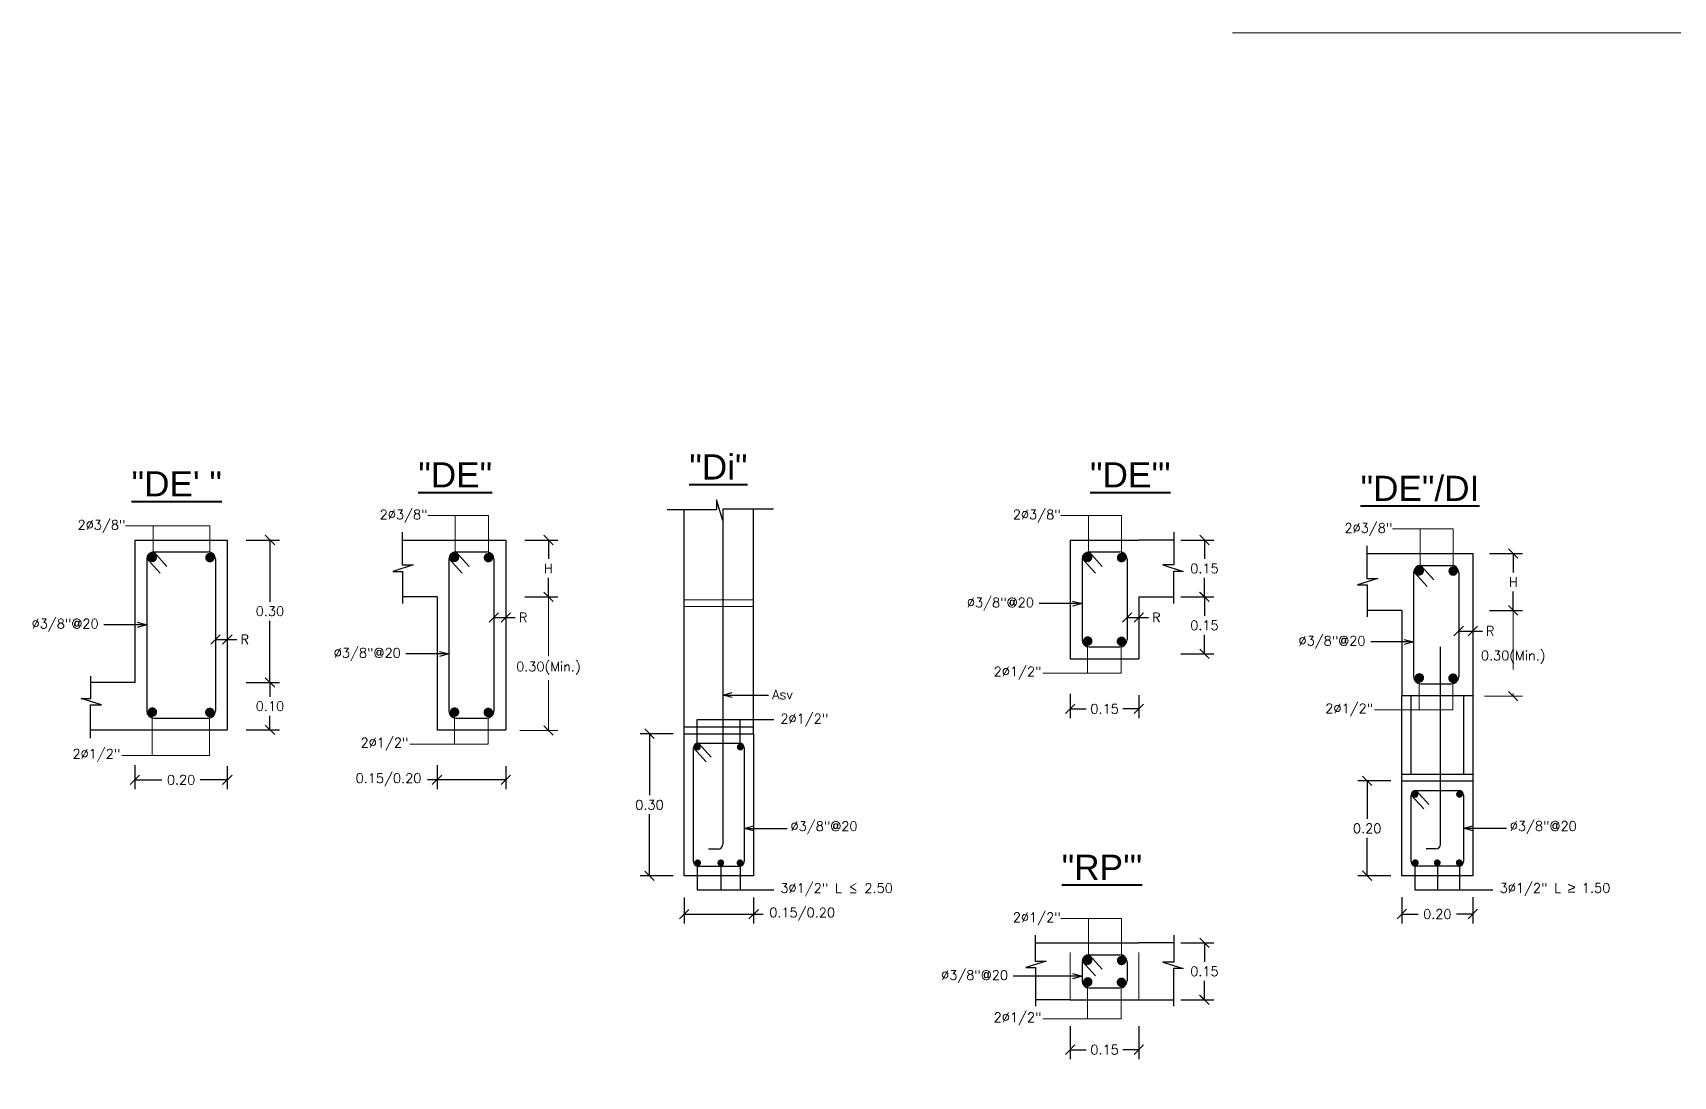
# Model space of a CAD drawing. Header units: metres. Extents: x -44 to 358, y -286 to 66.
# Drawn here: x 17.718 to 21.18, y 9.938 to 12.14 of the extents above; entities that cross this region are included whole.
import ezdxf
from ezdxf.enums import TextEntityAlignment as Align

# ---------------------------------------------------------------- set-up
doc = ezdxf.new("R2010")
doc.units = ezdxf.units.M
doc.header["$LTSCALE"] = 0.3
doc.header["$PDMODE"] = 3
doc.linetypes.add('CONTINUA', pattern=[0])
doc.linetypes.add('HIDDEN', pattern=[9.525, 6.35, -3.175])
for name, color, linetype in [('ACERO', 5, 'Continuous'), ('BP', 3, 'Continuous'), ('DIMLINE', 1, 'Continuous'), ('DIMTEXTO', 4, 'Continuous'), ('SECCION', 1, 'Continuous'), ('TEXTOS', 4, 'Continuous'), ('VIGA-LOSA', 1, 'Continuous')]:
    doc.layers.add(name, color=color, linetype=linetype)
doc.layers.add('MUROS', color=7, linetype='Continuous', lineweight=15)
doc.layers.add('VIGAS', color=1, linetype='HIDDEN', lineweight=15)
doc.styles.add('SIMPLEX', font='simplex_.ttf', dxfattribs={"height": 0.2})
doc.styles.add('SMPLEX', font='simplex.shx')
doc.styles.add('TITULOS', font='arial.ttf', dxfattribs={"width": 0.9, "height": 0.16})
doc.dimstyles.new('DIM-10', dxfattribs={"dimscale": 0.1, "dimtxt": 0.2, "dimasz": 0.2, "dimexe": 0.2, "dimexo": 0.2, "dimgap": 0.1, "dimtad": 0, "dimtih": 1, "dimtoh": 1, "dimzin": 0, "dimdsep": 46, "dimtxsty": 'SMPLEX', "dimblk": 'OBLIQUE', "dimcen": 0.2, "dimclrd": 4, "dimclre": 4, "dimclrt": 4, "dimadec": 0, "dimazin": 0, "dimtfac": 1, "dimtmove": 0, "dimatfit": 3, "dimldrblk": 'OPEN30', "dimfxl": 0.5, "dimfxlon": 1, "dimtolj": 1, "dimtzin": 0, "dimarcsym": 0})
doc.dimstyles.new('DIM-25', dxfattribs={"dimscale": 0.25, "dimtxt": 0.2, "dimasz": 0.2, "dimexe": 0.18, "dimexo": 0.2, "dimgap": 0.1, "dimtad": 0, "dimtih": 1, "dimtoh": 1, "dimzin": 0, "dimdsep": 46, "dimtxsty": 'SMPLEX', "dimblk": 'OBLIQUE', "dimcen": 0.09, "dimdle": 0.2, "dimclrd": 4, "dimclre": 4, "dimclrt": 4, "dimadec": 0, "dimazin": 0, "dimtfac": 1, "dimtofl": 0, "dimtmove": 0, "dimatfit": 3, "dimldrblk": 'OPEN30', "dimfxl": 0.3, "dimfxlon": 1, "dimtolj": 1, "dimtzin": 0, "dimarcsym": 0})

# ---------------------------------------------------------------- blocks, each defined once
blk = doc.blocks.new('_OBLIQUE')
at = {"color": 0, "linetype": 'ByBlock'}
blk.add_line((-0.5, -0.5), (0.5, 0.5), dxfattribs=at)
blk = doc.blocks.new('*D452')
at = {"layer": 'DEFPOINTS', "color": 0, "transparency": 16777216}
for p in [(18.6914, 10.9371), (18.7164, 10.9371), (18.7164, 10.9056)]:
    blk.add_point(p, dxfattribs=at)
at = {"layer": 'DIMTEXTO', "color": 4, "lineweight": -2, "transparency": 16777216}
for p, q in [((18.6914, 10.9171), (18.6914, 10.8856)), ((18.7164, 10.9171), (18.7164, 10.8856)), ((18.6914, 10.9056), (18.7164, 10.9056)), ((18.7164, 10.9056), (18.7364, 10.9056))]:
    blk.add_line(p, q, dxfattribs=at)
at = {"layer": 'DIMTEXTO', "color": 4, "lineweight": -2, "transparency": 16777216, "xscale": 0.02, "yscale": 0.02, "zscale": 0.02, "rotation": 180}
blk.add_blockref('_OBLIQUE', (18.6914, 10.9056), dxfattribs=at)
at = {"layer": 'DIMTEXTO', "color": 4, "lineweight": -2, "transparency": 16777216, "xscale": 0.02, "yscale": 0.02, "zscale": 0.02}
blk.add_blockref('_OBLIQUE', (18.7164, 10.9056), dxfattribs=at)
at = {"layer": 'DIMTEXTO', "color": 4, "transparency": 16777216, "insert": (18.7531, 10.9056), "char_height": 0.02, "attachment_point": 5, "style": 'SMPLEX'}
blk.add_mtext('\\A1;R', dxfattribs=at)
blk = doc.blocks.new('_Open30')
at = {"color": 0, "lineweight": -2}
for p, q in [((-1, 0.268), (0, 0)), ((0, 0), (-1, -0.268)), ((0, 0), (-1, 0))]:
    blk.add_line(p, q, dxfattribs=at)
blk = doc.blocks.new('*D453')
at = {"layer": 'DEFPOINTS', "color": 0, "transparency": 16777216}
for p in [(18.5713, 10.6144), (18.7164, 10.6116), (18.5713, 10.5631)]:
    blk.add_point(p, dxfattribs=at)
at = {"layer": 'DIMTEXTO', "color": 4, "lineweight": -2, "transparency": 16777216}
for p, q in [((18.5713, 10.5944), (18.5713, 10.5431)), ((18.5713, 10.5631), (18.5513, 10.5631)), ((18.7164, 10.5631), (18.5713, 10.5631)), ((18.7164, 10.5916), (18.7164, 10.5431))]:
    blk.add_line(p, q, dxfattribs=at)
at = {"layer": 'DIMTEXTO', "color": 4, "lineweight": -2, "transparency": 16777216, "xscale": 0.02, "yscale": 0.02, "zscale": 0.02, "rotation": 180}
blk.add_blockref('_OBLIQUE', (18.5713, 10.5631), dxfattribs=at)
at = {"layer": 'DIMTEXTO', "color": 4, "lineweight": -2, "transparency": 16777216, "xscale": 0.02, "yscale": 0.02, "zscale": 0.02}
blk.add_blockref('_OBLIQUE', (18.7164, 10.5631), dxfattribs=at)
at = {"layer": 'DIMTEXTO', "color": 4, "transparency": 16777216, "insert": (18.469, 10.5631), "char_height": 0.02, "attachment_point": 5, "style": 'SMPLEX'}
blk.add_mtext('\\A1;0.15/0.20', dxfattribs=at)
blk = doc.blocks.new('*D454')
at = {"layer": 'DEFPOINTS', "color": 0, "linetype": 'CONTINUA', "transparency": 16777216}
for p in [(19.0928, 10.335), (19.2395, 10.335), (19.2395, 10.2796)]:
    blk.add_point(p, dxfattribs=at)
at = {"layer": 'DIMTEXTO', "color": 4, "linetype": 'CONTINUA', "lineweight": -2, "transparency": 16777216}
for p, q in [((19.0928, 10.315), (19.0928, 10.2596)), ((19.2395, 10.315), (19.2395, 10.2596)), ((19.0928, 10.2796), (19.2395, 10.2796)), ((19.2395, 10.2796), (19.2595, 10.2796))]:
    blk.add_line(p, q, dxfattribs=at)
at = {"layer": 'DIMTEXTO', "color": 4, "linetype": 'CONTINUA', "lineweight": -2, "transparency": 16777216, "xscale": 0.02, "yscale": 0.02, "zscale": 0.02, "rotation": 180}
blk.add_blockref('_OBLIQUE', (19.0928, 10.2796), dxfattribs=at)
at = {"layer": 'DIMTEXTO', "color": 4, "linetype": 'CONTINUA', "lineweight": -2, "transparency": 16777216, "xscale": 0.02, "yscale": 0.02, "zscale": 0.02}
blk.add_blockref('_OBLIQUE', (19.2395, 10.2796), dxfattribs=at)
at = {"layer": 'DIMTEXTO', "color": 4, "linetype": 'CONTINUA', "transparency": 16777216, "insert": (19.3419, 10.2796), "char_height": 0.02, "attachment_point": 5, "style": 'SMPLEX'}
blk.add_mtext('\\A1;0.15/0.20', dxfattribs=at)
blk = doc.blocks.new('*D455')
at = {"layer": 'DEFPOINTS', "color": 0, "transparency": 16777216}
for p in [(19.0971, 10.6605), (19.0197, 10.3605), (19.0971, 10.3605)]:
    blk.add_point(p, dxfattribs=at)
at = {"layer": 'DIMTEXTO', "color": 4, "lineweight": -2, "transparency": 16777216}
for p, q in [((19.0697, 10.6605), (18.9997, 10.6605)), ((19.0197, 10.6605), (19.0197, 10.5305)), ((19.0197, 10.3605), (19.0197, 10.4905)), ((19.0697, 10.3605), (18.9997, 10.3605))]:
    blk.add_line(p, q, dxfattribs=at)
at = {"layer": 'DIMTEXTO', "color": 4, "lineweight": -2, "transparency": 16777216, "xscale": 0.02, "yscale": 0.02, "zscale": 0.02}
for p, rotation in [((19.0197, 10.6605), 90), ((19.0197, 10.3605), 270)]:
    blk.add_blockref('_OBLIQUE', p, dxfattribs=dict(at, rotation=rotation))
at = {"layer": 'DIMTEXTO', "color": 4, "transparency": 16777216, "insert": (19.0197, 10.5105), "char_height": 0.02, "attachment_point": 5, "style": 'SMPLEX'}
blk.add_mtext('\\A1;0.30', dxfattribs=at)
blk = doc.blocks.new('*D472')
at = {"layer": 'DEFPOINTS', "color": 0, "transparency": 16777216}
for p in [(18.7164, 11.0692), (18.8064, 11.0692), (18.7164, 10.9492)]:
    blk.add_point(p, dxfattribs=at)
at = {"layer": 'DIMTEXTO', "color": 4, "lineweight": -2, "transparency": 16777216}
for p, q in [((18.7564, 11.0692), (18.8264, 11.0692)), ((18.8064, 11.0692), (18.8064, 11.0292)), ((18.8064, 10.9492), (18.8064, 10.9892)), ((18.7564, 10.9492), (18.8264, 10.9492))]:
    blk.add_line(p, q, dxfattribs=at)
at = {"layer": 'DIMTEXTO', "color": 4, "lineweight": -2, "transparency": 16777216, "xscale": 0.02, "yscale": 0.02, "zscale": 0.02}
for p, rotation in [((18.8064, 11.0692), 90), ((18.8064, 10.9492), 270)]:
    blk.add_blockref('_OBLIQUE', p, dxfattribs=dict(at, rotation=rotation))
at = {"layer": 'DIMTEXTO', "color": 4, "transparency": 16777216, "insert": (18.8064, 11.0092), "char_height": 0.02, "attachment_point": 5, "style": 'SMPLEX'}
blk.add_mtext('\\A1;H', dxfattribs=at)
blk = doc.blocks.new('*D473')
at = {"layer": 'DEFPOINTS', "color": 0, "transparency": 16777216}
for p in [(18.1037, 10.8909), (18.1287, 10.8909), (18.1287, 10.8593)]:
    blk.add_point(p, dxfattribs=at)
at = {"layer": 'DIMTEXTO', "color": 4, "lineweight": -2, "transparency": 16777216}
for p, q in [((18.1037, 10.8709), (18.1037, 10.8393)), ((18.1037, 10.8593), (18.1287, 10.8593)), ((18.1287, 10.8709), (18.1287, 10.8393)), ((18.1287, 10.8593), (18.1487, 10.8593))]:
    blk.add_line(p, q, dxfattribs=at)
at = {"layer": 'DIMTEXTO', "color": 4, "lineweight": -2, "transparency": 16777216, "xscale": 0.02, "yscale": 0.02, "zscale": 0.02, "rotation": 180}
blk.add_blockref('_OBLIQUE', (18.1037, 10.8593), dxfattribs=at)
at = {"layer": 'DIMTEXTO', "color": 4, "lineweight": -2, "transparency": 16777216, "xscale": 0.02, "yscale": 0.02, "zscale": 0.02}
blk.add_blockref('_OBLIQUE', (18.1287, 10.8593), dxfattribs=at)
at = {"layer": 'DIMTEXTO', "color": 4, "transparency": 16777216, "insert": (18.1653, 10.8593), "char_height": 0.02, "attachment_point": 5, "style": 'SMPLEX'}
blk.add_mtext('\\A1;R', dxfattribs=at)
blk = doc.blocks.new('*D474')
at = {"layer": 'DEFPOINTS', "color": 0, "transparency": 16777216}
for p in [(17.9336, 10.6144), (18.1287, 10.6116), (17.9336, 10.5631)]:
    blk.add_point(p, dxfattribs=at)
at = {"layer": 'DIMTEXTO', "color": 4, "lineweight": -2, "transparency": 16777216}
for p, q in [((17.9336, 10.5944), (17.9336, 10.5431)), ((17.9336, 10.5631), (17.9907, 10.5631)), ((18.1287, 10.5631), (18.0716, 10.5631)), ((18.1287, 10.5916), (18.1287, 10.5431))]:
    blk.add_line(p, q, dxfattribs=at)
at = {"layer": 'DIMTEXTO', "color": 4, "lineweight": -2, "transparency": 16777216, "xscale": 0.02, "yscale": 0.02, "zscale": 0.02, "rotation": 180}
blk.add_blockref('_OBLIQUE', (17.9336, 10.5631), dxfattribs=at)
at = {"layer": 'DIMTEXTO', "color": 4, "lineweight": -2, "transparency": 16777216, "xscale": 0.02, "yscale": 0.02, "zscale": 0.02}
blk.add_blockref('_OBLIQUE', (18.1287, 10.5631), dxfattribs=at)
at = {"layer": 'DIMTEXTO', "color": 4, "transparency": 16777216, "insert": (18.0311, 10.5631), "char_height": 0.02, "attachment_point": 5, "style": 'SMPLEX'}
blk.add_mtext('\\A1;0.20', dxfattribs=at)
blk = doc.blocks.new('*D475')
at = {"layer": 'DEFPOINTS', "color": 0, "transparency": 16777216}
for p in [(18.1287, 10.7685), (18.1287, 10.6685), (18.2187, 10.6685)]:
    blk.add_point(p, dxfattribs=at)
at = {"layer": 'DIMTEXTO', "color": 4, "lineweight": -2, "transparency": 16777216}
for p, q in [((18.1687, 10.7685), (18.2387, 10.7685)), ((18.2187, 10.7685), (18.2187, 10.7385)), ((18.2187, 10.6685), (18.2187, 10.6985)), ((18.1687, 10.6685), (18.2387, 10.6685))]:
    blk.add_line(p, q, dxfattribs=at)
at = {"layer": 'DIMTEXTO', "color": 4, "lineweight": -2, "transparency": 16777216, "xscale": 0.02, "yscale": 0.02, "zscale": 0.02}
for p, rotation in [((18.2187, 10.7685), 90), ((18.2187, 10.6685), 270)]:
    blk.add_blockref('_OBLIQUE', p, dxfattribs=dict(at, rotation=rotation))
at = {"layer": 'DIMTEXTO', "color": 4, "transparency": 16777216, "insert": (18.2187, 10.7185), "char_height": 0.02, "attachment_point": 5, "style": 'SMPLEX'}
blk.add_mtext('\\A1;0.10', dxfattribs=at)
blk = doc.blocks.new('*D476')
at = {"layer": 'DEFPOINTS', "color": 0, "transparency": 16777216}
for p in [(18.1287, 11.0692), (18.2187, 11.0692), (18.1287, 10.7685)]:
    blk.add_point(p, dxfattribs=at)
at = {"layer": 'DIMTEXTO', "color": 4, "lineweight": -2, "transparency": 16777216}
for p, q in [((18.1687, 11.0692), (18.2387, 11.0692)), ((18.2187, 11.0692), (18.2187, 10.9389)), ((18.2187, 10.7685), (18.2187, 10.8989)), ((18.1687, 10.7685), (18.2387, 10.7685))]:
    blk.add_line(p, q, dxfattribs=at)
at = {"layer": 'DIMTEXTO', "color": 4, "lineweight": -2, "transparency": 16777216, "xscale": 0.02, "yscale": 0.02, "zscale": 0.02}
for p, rotation in [((18.2187, 11.0692), 90), ((18.2187, 10.7685), 270)]:
    blk.add_blockref('_OBLIQUE', p, dxfattribs=dict(at, rotation=rotation))
at = {"layer": 'DIMTEXTO', "color": 4, "transparency": 16777216, "insert": (18.2187, 10.9189), "char_height": 0.02, "attachment_point": 5, "style": 'SMPLEX'}
blk.add_mtext('\\A1;0.30', dxfattribs=at)
blk = doc.blocks.new('*D173')
at = {"layer": 'DEFPOINTS', "color": 0, "transparency": 16777216}
for p in [(20.0277, 10.9371), (20.0527, 10.9371), (20.0527, 10.9056)]:
    blk.add_point(p, dxfattribs=at)
at = {"layer": 'DIMTEXTO', "color": 4, "lineweight": -2, "transparency": 16777216}
for p, q in [((20.0277, 10.9171), (20.0277, 10.8856)), ((20.0527, 10.9171), (20.0527, 10.8856)), ((20.0277, 10.9056), (20.0527, 10.9056)), ((20.0527, 10.9056), (20.0727, 10.9056))]:
    blk.add_line(p, q, dxfattribs=at)
at = {"layer": 'DIMTEXTO', "color": 4, "lineweight": -2, "transparency": 16777216, "xscale": 0.02, "yscale": 0.02, "zscale": 0.02, "rotation": 180}
blk.add_blockref('_OBLIQUE', (20.0277, 10.9056), dxfattribs=at)
at = {"layer": 'DIMTEXTO', "color": 4, "lineweight": -2, "transparency": 16777216, "xscale": 0.02, "yscale": 0.02, "zscale": 0.02}
blk.add_blockref('_OBLIQUE', (20.0527, 10.9056), dxfattribs=at)
at = {"layer": 'DIMTEXTO', "color": 4, "transparency": 16777216, "insert": (20.0894, 10.9056), "char_height": 0.02, "attachment_point": 5, "style": 'SMPLEX'}
blk.add_mtext('\\A1;R', dxfattribs=at)
blk = doc.blocks.new('*D174')
at = {"layer": 'DEFPOINTS', "color": 0, "transparency": 16777216}
for p in [(19.9076, 10.7644), (20.0527, 10.7616), (19.9076, 10.7131)]:
    blk.add_point(p, dxfattribs=at)
at = {"layer": 'DIMTEXTO', "color": 4, "lineweight": -2, "transparency": 16777216}
for p, q in [((19.9076, 10.7444), (19.9076, 10.6931)), ((20.0527, 10.7416), (20.0527, 10.6931)), ((19.9076, 10.7131), (19.9416, 10.7131)), ((20.0527, 10.7131), (20.0187, 10.7131))]:
    blk.add_line(p, q, dxfattribs=at)
at = {"layer": 'DIMTEXTO', "color": 4, "lineweight": -2, "transparency": 16777216, "xscale": 0.02, "yscale": 0.02, "zscale": 0.02, "rotation": 180}
blk.add_blockref('_OBLIQUE', (19.9076, 10.7131), dxfattribs=at)
at = {"layer": 'DIMTEXTO', "color": 4, "lineweight": -2, "transparency": 16777216, "xscale": 0.02, "yscale": 0.02, "zscale": 0.02}
blk.add_blockref('_OBLIQUE', (20.0527, 10.7131), dxfattribs=at)
at = {"layer": 'DIMTEXTO', "color": 4, "transparency": 16777216, "insert": (19.9802, 10.7131), "char_height": 0.02, "attachment_point": 5, "style": 'SMPLEX'}
blk.add_mtext('\\A1;0.15', dxfattribs=at)
blk = doc.blocks.new('*D175')
at = {"layer": 'DEFPOINTS', "color": 0, "transparency": 16777216}
for p in [(20.1009, 11.0692), (20.1909, 11.0692), (20.1009, 10.9492)]:
    blk.add_point(p, dxfattribs=at)
at = {"layer": 'DIMTEXTO', "color": 4, "lineweight": -2, "transparency": 16777216}
for p, q in [((20.1409, 11.0692), (20.2109, 11.0692)), ((20.1909, 11.0692), (20.1909, 11.0292)), ((20.1909, 10.9492), (20.1909, 10.9892)), ((20.1409, 10.9492), (20.2109, 10.9492))]:
    blk.add_line(p, q, dxfattribs=at)
at = {"layer": 'DIMTEXTO', "color": 4, "lineweight": -2, "transparency": 16777216, "xscale": 0.02, "yscale": 0.02, "zscale": 0.02}
for p, rotation in [((20.1909, 11.0692), 90), ((20.1909, 10.9492), 270)]:
    blk.add_blockref('_OBLIQUE', p, dxfattribs=dict(at, rotation=rotation))
at = {"layer": 'DIMTEXTO', "color": 4, "transparency": 16777216, "insert": (20.1909, 11.0092), "char_height": 0.02, "attachment_point": 5, "style": 'SMPLEX'}
blk.add_mtext('\\A1;0.15', dxfattribs=at)
blk = doc.blocks.new('*D176')
at = {"layer": 'DEFPOINTS', "color": 0, "transparency": 16777216}
for p in [(20.1009, 10.9492), (20.1909, 10.9492), (20.1009, 10.8292)]:
    blk.add_point(p, dxfattribs=at)
at = {"layer": 'DIMTEXTO', "color": 4, "lineweight": -2, "transparency": 16777216}
for p, q in [((20.1409, 10.9492), (20.2109, 10.9492)), ((20.1909, 10.9492), (20.1909, 10.9092)), ((20.1909, 10.8292), (20.1909, 10.8692)), ((20.1409, 10.8292), (20.2109, 10.8292))]:
    blk.add_line(p, q, dxfattribs=at)
at = {"layer": 'DIMTEXTO', "color": 4, "lineweight": -2, "transparency": 16777216, "xscale": 0.02, "yscale": 0.02, "zscale": 0.02}
for p, rotation in [((20.1909, 10.9492), 90), ((20.1909, 10.8292), 270)]:
    blk.add_blockref('_OBLIQUE', p, dxfattribs=dict(at, rotation=rotation))
at = {"layer": 'DIMTEXTO', "color": 4, "transparency": 16777216, "insert": (20.1909, 10.8892), "char_height": 0.02, "attachment_point": 5, "style": 'SMPLEX'}
blk.add_mtext('\\A1;0.15', dxfattribs=at)
blk = doc.blocks.new('*D581')
at = {"layer": 'DEFPOINTS', "color": 0, "transparency": 16777216}
for p in [(20.7276, 10.9087), (20.7575, 10.9087), (20.7575, 10.8771)]:
    blk.add_point(p, dxfattribs=at)
at = {"layer": 'DIMTEXTO', "color": 4, "lineweight": -2, "transparency": 16777216}
for p, q in [((20.7276, 10.8887), (20.7276, 10.8571)), ((20.7276, 10.8771), (20.7575, 10.8771)), ((20.7575, 10.8887), (20.7575, 10.8571)), ((20.7575, 10.8771), (20.7775, 10.8771))]:
    blk.add_line(p, q, dxfattribs=at)
at = {"layer": 'DIMTEXTO', "color": 4, "lineweight": -2, "transparency": 16777216, "xscale": 0.02, "yscale": 0.02, "zscale": 0.02, "rotation": 180}
blk.add_blockref('_OBLIQUE', (20.7276, 10.8771), dxfattribs=at)
at = {"layer": 'DIMTEXTO', "color": 4, "lineweight": -2, "transparency": 16777216, "xscale": 0.02, "yscale": 0.02, "zscale": 0.02}
blk.add_blockref('_OBLIQUE', (20.7575, 10.8771), dxfattribs=at)
at = {"layer": 'DIMTEXTO', "color": 4, "transparency": 16777216, "insert": (20.7942, 10.8771), "char_height": 0.02, "attachment_point": 5, "style": 'SMPLEX'}
blk.add_mtext('\\A1;R', dxfattribs=at)
blk = doc.blocks.new('*D582')
at = {"layer": 'DEFPOINTS', "color": 0, "transparency": 16777216}
for p in [(20.7526, 11.0408), (20.8426, 11.0408), (20.7526, 10.9207)]:
    blk.add_point(p, dxfattribs=at)
at = {"layer": 'DIMTEXTO', "color": 4, "lineweight": -2, "transparency": 16777216}
for p, q in [((20.7926, 11.0408), (20.8626, 11.0408)), ((20.8426, 11.0408), (20.8426, 11.0007)), ((20.8426, 10.9207), (20.8426, 10.9607)), ((20.7926, 10.9207), (20.8626, 10.9207))]:
    blk.add_line(p, q, dxfattribs=at)
at = {"layer": 'DIMTEXTO', "color": 4, "lineweight": -2, "transparency": 16777216, "xscale": 0.02, "yscale": 0.02, "zscale": 0.02}
for p, rotation in [((20.8426, 11.0408), 90), ((20.8426, 10.9207), 270)]:
    blk.add_blockref('_OBLIQUE', p, dxfattribs=dict(at, rotation=rotation))
at = {"layer": 'DIMTEXTO', "color": 4, "transparency": 16777216, "insert": (20.8426, 10.9807), "char_height": 0.02, "attachment_point": 5, "style": 'SMPLEX'}
blk.add_mtext('\\A1;H', dxfattribs=at)
blk = doc.blocks.new('*D583')
at = {"layer": 'DEFPOINTS', "color": 0, "linetype": 'CONTINUA', "transparency": 16777216}
for p in [(20.6075, 10.3353), (20.7575, 10.3353), (20.7575, 10.2798)]:
    blk.add_point(p, dxfattribs=at)
at = {"layer": 'DIMTEXTO', "color": 4, "linetype": 'CONTINUA', "lineweight": -2, "transparency": 16777216}
for p, q in [((20.6075, 10.3153), (20.6075, 10.2598)), ((20.7575, 10.3153), (20.7575, 10.2598)), ((20.6075, 10.2798), (20.642, 10.2798)), ((20.7575, 10.2798), (20.723, 10.2798))]:
    blk.add_line(p, q, dxfattribs=at)
at = {"layer": 'DIMTEXTO', "color": 4, "linetype": 'CONTINUA', "lineweight": -2, "transparency": 16777216, "xscale": 0.02, "yscale": 0.02, "zscale": 0.02, "rotation": 180}
blk.add_blockref('_OBLIQUE', (20.6075, 10.2798), dxfattribs=at)
at = {"layer": 'DIMTEXTO', "color": 4, "linetype": 'CONTINUA', "lineweight": -2, "transparency": 16777216, "xscale": 0.02, "yscale": 0.02, "zscale": 0.02}
blk.add_blockref('_OBLIQUE', (20.7575, 10.2798), dxfattribs=at)
at = {"layer": 'DIMTEXTO', "color": 4, "linetype": 'CONTINUA', "transparency": 16777216, "insert": (20.6825, 10.2798), "char_height": 0.02, "attachment_point": 5, "style": 'SMPLEX'}
blk.add_mtext('\\A1;0.20', dxfattribs=at)
blk = doc.blocks.new('*D584')
at = {"layer": 'DEFPOINTS', "color": 0, "transparency": 16777216}
for p in [(20.6118, 10.5608), (20.5344, 10.3608), (20.6118, 10.3608)]:
    blk.add_point(p, dxfattribs=at)
at = {"layer": 'DIMTEXTO', "color": 4, "lineweight": -2, "transparency": 16777216}
for p, q in [((20.5844, 10.5608), (20.5144, 10.5608)), ((20.5344, 10.5608), (20.5344, 10.4808)), ((20.5344, 10.3608), (20.5344, 10.4408)), ((20.5844, 10.3608), (20.5144, 10.3608))]:
    blk.add_line(p, q, dxfattribs=at)
at = {"layer": 'DIMTEXTO', "color": 4, "lineweight": -2, "transparency": 16777216, "xscale": 0.02, "yscale": 0.02, "zscale": 0.02}
for p, rotation in [((20.5344, 10.5608), 90), ((20.5344, 10.3608), 270)]:
    blk.add_blockref('_OBLIQUE', p, dxfattribs=dict(at, rotation=rotation))
at = {"layer": 'DIMTEXTO', "color": 4, "transparency": 16777216, "insert": (20.5344, 10.4608), "char_height": 0.02, "attachment_point": 5, "style": 'SMPLEX'}
blk.add_mtext('\\A1;0.20', dxfattribs=at)
blk = doc.blocks.new('*D611')
at = {"layer": 'DEFPOINTS', "color": 0, "transparency": 16777216}
for p in [(19.9076, 10.1017), (20.0527, 10.0989), (19.9076, 9.9935)]:
    blk.add_point(p, dxfattribs=at)
at = {"layer": 'DIMTEXTO', "color": 4, "lineweight": -2, "transparency": 16777216}
for p, q in [((19.9076, 10.0435), (19.9076, 9.9735)), ((20.0527, 10.0435), (20.0527, 9.9735)), ((19.9076, 9.9935), (19.9416, 9.9935)), ((20.0527, 9.9935), (20.0187, 9.9935))]:
    blk.add_line(p, q, dxfattribs=at)
at = {"layer": 'DIMTEXTO', "color": 4, "lineweight": -2, "transparency": 16777216, "xscale": 0.02, "yscale": 0.02, "zscale": 0.02, "rotation": 180}
blk.add_blockref('_OBLIQUE', (19.9076, 9.9935), dxfattribs=at)
at = {"layer": 'DIMTEXTO', "color": 4, "lineweight": -2, "transparency": 16777216, "xscale": 0.02, "yscale": 0.02, "zscale": 0.02}
blk.add_blockref('_OBLIQUE', (20.0527, 9.9935), dxfattribs=at)
at = {"layer": 'DIMTEXTO', "color": 4, "transparency": 16777216, "insert": (19.9802, 9.9935), "char_height": 0.02, "attachment_point": 5, "style": 'SMPLEX'}
blk.add_mtext('\\A1;0.15', dxfattribs=at)
blk = doc.blocks.new('*D612')
at = {"layer": 'DEFPOINTS', "color": 0, "transparency": 16777216}
for p in [(20.1009, 10.2189), (20.1909, 10.2189), (20.1009, 10.0989)]:
    blk.add_point(p, dxfattribs=at)
at = {"layer": 'DIMTEXTO', "color": 4, "lineweight": -2, "transparency": 16777216}
for p, q in [((20.1409, 10.2189), (20.2109, 10.2189)), ((20.1909, 10.2189), (20.1909, 10.1789)), ((20.1909, 10.0989), (20.1909, 10.1389)), ((20.1409, 10.0989), (20.2109, 10.0989))]:
    blk.add_line(p, q, dxfattribs=at)
at = {"layer": 'DIMTEXTO', "color": 4, "lineweight": -2, "transparency": 16777216, "xscale": 0.02, "yscale": 0.02, "zscale": 0.02}
for p, rotation in [((20.1909, 10.2189), 90), ((20.1909, 10.0989), 270)]:
    blk.add_blockref('_OBLIQUE', p, dxfattribs=dict(at, rotation=rotation))
at = {"layer": 'DIMTEXTO', "color": 4, "transparency": 16777216, "insert": (20.1909, 10.1589), "char_height": 0.02, "attachment_point": 5, "style": 'SMPLEX'}
blk.add_mtext('\\A1;0.15', dxfattribs=at)
blk = doc.blocks.new('*D1264')
at = {"layer": 'DEFPOINTS', "color": 0, "linetype": 'Continuous', "transparency": 16777216}
for p in [(21.0949, 10.6997), (21.0949, -45.0659), (18.6413, -45.8692)]:
    blk.add_point(p, dxfattribs=at)
at = {"layer": 'DIMTEXTO', "color": 4, "linetype": 'Continuous', "lineweight": -2, "transparency": 16777216}
for p, q in [((21.0949, -44.9909), (21.0949, -45.1109)), ((18.6413, -45.1409), (18.6413, -45.0209)), ((18.5913, -45.0659), (19.7669, -45.0659)), ((21.1449, -45.0659), (19.9693, -45.0659))]:
    blk.add_line(p, q, dxfattribs=at)
at = {"layer": 'DIMTEXTO', "color": 4, "linetype": 'Continuous', "lineweight": -2, "transparency": 16777216, "xscale": 0.05, "yscale": 0.05, "zscale": 0.05, "rotation": 180}
blk.add_blockref('_OBLIQUE', (18.6413, -45.0659), dxfattribs=at)
at = {"layer": 'DIMTEXTO', "color": 4, "linetype": 'Continuous', "lineweight": -2, "transparency": 16777216, "xscale": 0.05, "yscale": 0.05, "zscale": 0.05}
blk.add_blockref('_OBLIQUE', (21.0949, -45.0659), dxfattribs=at)
at = {"layer": 'DIMTEXTO', "color": 4, "linetype": 'Continuous', "transparency": 16777216, "insert": (19.8681, -45.0659), "char_height": 0.05, "attachment_point": 5, "style": 'SMPLEX'}
blk.add_mtext('\\A1;2.45', dxfattribs=at)

msp = doc.modelspace()

# ---------------------------------------------------------------- linework, layer by layer
at = {"color": 8, "linetype": 'CONTINUA', "lineweight": 0, "ltscale": 5}
msp.add_line((29.75, 12.1398128), (20.25, 12.1398128), dxfattribs=at)
at = {"color": 1}
for p, q in [((19.0928315, 10.7605185), (19.0928315, 11.1336759)), ((19.2395021, 10.7605185), (19.2395021, 11.1340581))]:
    msp.add_line(p, q, dxfattribs=at)
at = {"layer": 'ACERO'}
for p, q in [((19.1743287, 11.1332515), (19.1743287, 10.4270088)), ((17.973449, 11.0441737), (18.0012171, 11.0136771)), ((17.9735968, 11.0441744), (18.0886784, 11.0441744)), ((18.6111937, 11.0441737), (18.6389618, 11.0136771)), ((18.6113415, 11.0441744), (18.676423, 11.0441744)), ((19.9474743, 11.0441737), (19.9752424, 11.0136771)), ((19.9476221, 11.0441744), (20.0127037, 11.0441744)), ((17.9585968, 11.0291744), (17.9585968, 10.7085294)), ((17.9586532, 11.0304741), (17.9868916, 10.9994609)), ((18.1036784, 11.0291744), (18.1036784, 10.7085294)), ((18.5963415, 11.0291744), (18.5963415, 10.7085294)), ((18.5963979, 11.0304741), (18.6246363, 10.9994609)), ((18.691423, 11.0291744), (18.691423, 10.7085294)), ((19.9326221, 11.0291744), (19.9326221, 10.8585294)), ((19.9326785, 11.0304741), (19.9609169, 10.9994609)), ((20.0277037, 11.0291744), (20.0277037, 10.8585294)), ((20.6473636, 11.0157505), (20.6751316, 10.9852539)), ((20.6475113, 11.0157512), (20.7125929, 11.0157512)), ((20.6325113, 11.0007512), (20.6325113, 10.7807512)), ((20.6325678, 11.0020509), (20.6608062, 10.9710376)), ((20.7275929, 11.0007512), (20.7275929, 10.7807512)), ((19.9476221, 10.8435294), (20.0127037, 10.8435294)), ((20.6890086, 10.4272415), (20.6890086, 10.8437557)), ((20.6475113, 10.7657512), (20.7125929, 10.7657512)), ((17.9735968, 10.6935294), (18.0886784, 10.6935294)), ((18.6113415, 10.6935294), (18.676423, 10.6935294)), ((19.1128315, 10.3905185), (19.1128315, 10.6305185)), ((19.1128315, 10.6305185), (19.1393551, 10.6013885)), ((19.1228315, 10.6405185), (19.2095021, 10.6405185)), ((19.1232608, 10.6402277), (19.1497845, 10.6110977)), ((19.2195021, 10.6305185), (19.2195021, 10.3905185)), ((20.6275113, 10.3907512), (20.6275113, 10.5307512)), ((20.6275113, 10.5307512), (20.654035, 10.5016213)), ((20.6375113, 10.5407512), (20.7275113, 10.5407512)), ((20.6379407, 10.5404604), (20.6644644, 10.5113305)), ((20.7375113, 10.5307512), (20.7375113, 10.3907512)), ((19.1643287, 10.4170088), (19.144015, 10.4170088)), ((20.6790086, 10.4172415), (20.6586949, 10.4172415)), ((19.2095021, 10.3805185), (19.1228315, 10.3805185)), ((20.7275113, 10.3807512), (20.6375113, 10.3807512)), ((19.9326221, 10.1789283), (19.9326221, 10.138921)), ((19.9326785, 10.1802279), (19.9609169, 10.1492147)), ((19.9474743, 10.1939275), (19.9752424, 10.1634309)), ((19.9476221, 10.1939283), (20.0127037, 10.1939283)), ((20.0277037, 10.1789283), (20.0277037, 10.138921)), ((19.9476221, 10.123921), (20.0127037, 10.123921))]:
    msp.add_line(p, q, dxfattribs=at)
for points, const_width in [([(17.965347, 11.0325992, 1), (17.975347, 11.0325992, 1)], 0.01), ([(18.0870788, 11.032095, 1), (18.0970788, 11.032095, 1)], 0.01), ([(18.6030916, 11.0325992, 1), (18.6130916, 11.0325992, 1)], 0.01), ([(18.6748235, 11.032095, 1), (18.6848235, 11.032095, 1)], 0.01), ([(19.9393723, 11.0325992, 1), (19.9493723, 11.0325992, 1)], 0.01), ([(20.0111041, 11.032095, 1), (20.0211041, 11.032095, 1)], 0.01), ([(20.6392615, 11.004176, 1), (20.6492615, 11.004176, 1)], 0.01), ([(20.7109934, 11.0036718, 1), (20.7209934, 11.0036718, 1)], 0.01), ([(19.9396122, 10.8560568, 1), (19.9496122, 10.8560568, 1)], 0.01), ([(20.0107515, 10.8553912, 1), (20.0207515, 10.8553912, 1)], 0.01), ([(20.6395015, 10.7782785, 1), (20.6495015, 10.7782785, 1)], 0.01), ([(20.7106408, 10.777613, 1), (20.7206408, 10.777613, 1)], 0.01), ([(17.9655869, 10.7060568, 1), (17.9755869, 10.7060568, 1)], 0.01), ([(18.0867262, 10.7053912, 1), (18.0967262, 10.7053912, 1)], 0.01), ([(18.6033316, 10.7060568, 1), (18.6133316, 10.7060568, 1)], 0.01), ([(18.6744709, 10.7053912, 1), (18.6844709, 10.7053912, 1)], 0.01), ([(19.1245274, 10.6322734, -1), (19.1174024, 10.6322734, -1)], 0.007125), ([(19.2148449, 10.6322734, -1), (19.2077199, 10.6322734, -1)], 0.007125), ([(20.6392073, 10.5325062, -1), (20.6320823, 10.5325062, -1)], 0.007125), ([(20.7328542, 10.5325062, -1), (20.7257292, 10.5325062, -1)], 0.007125), ([(19.124953, 10.387908, 1), (19.117828, 10.387908, 1)], 0.007125), ([(19.1737717, 10.387908, 1), (19.1666467, 10.387908, 1)], 0.007125), ([(19.2143902, 10.387908, 1), (19.2072652, 10.387908, 1)], 0.007125), ([(20.6396329, 10.3881407, 1), (20.6325079, 10.3881407, 1)], 0.007125), ([(20.6859588, 10.3880364, 1), (20.6788338, 10.3880364, 1)], 0.007125), ([(20.7323995, 10.3881407, 1), (20.7252745, 10.3881407, 1)], 0.007125), ([(19.9393723, 10.1823531, 1), (19.9493723, 10.1823531, 1)], 0.01), ([(20.0111041, 10.1818489, 1), (20.0211041, 10.1818489, 1)], 0.01), ([(19.9396122, 10.1364483, 1), (19.9496122, 10.1364483, 1)], 0.01), ([(20.0107515, 10.1357827, 1), (20.0207515, 10.1357827, 1)], 0.01)]:
    msp.add_lwpolyline(points, format="xyb", close=True, dxfattribs=dict(at, const_width=const_width))
for centre, radius, start, end in [((17.9735968, 11.0291744), 0.015, 90, 180), ((18.0886784, 11.0291744), 0.015, 0, 90), ((18.6113415, 11.0291744), 0.015, 90, 180), ((18.676423, 11.0291744), 0.015, 0, 90), ((19.9476221, 11.0291744), 0.015, 90, 180), ((20.0127037, 11.0291744), 0.015, 0, 90), ((20.6475113, 11.0007512), 0.015, 90, 180), ((20.7125929, 11.0007512), 0.015, 360, 90), ((19.9476221, 10.8585294), 0.015, 180, 270), ((20.0127037, 10.8585294), 0.015, 270, 0), ((20.6475113, 10.7807512), 0.015, 180, 270), ((20.7125929, 10.7807512), 0.015, 270, 360), ((17.9735968, 10.7085294), 0.015, 180, 270), ((18.0886784, 10.7085294), 0.015, 270, 0), ((18.6113415, 10.7085294), 0.015, 180, 270), ((18.676423, 10.7085294), 0.015, 270, 0), ((19.1228315, 10.6305185), 0.01, 90, 180), ((19.2095021, 10.6305185), 0.01, 0, 90), ((20.6375113, 10.5307512), 0.01, 90, 180), ((20.7275113, 10.5307512), 0.01, 360, 90), ((19.1643287, 10.4270088), 0.01, 270, 0), ((20.6790086, 10.4272415), 0.01, 270, 360), ((19.1228315, 10.3905185), 0.01, 180, 270), ((19.2095021, 10.3905185), 0.01, 270, 0), ((20.6375113, 10.3907512), 0.01, 180, 270), ((20.7275113, 10.3907512), 0.01, 270, 360), ((19.9476221, 10.1789283), 0.015, 90, 180), ((20.0127037, 10.1789283), 0.015, 0, 90), ((19.9476221, 10.138921), 0.015, 180, 270), ((20.0127037, 10.138921), 0.015, 270, 0)]:
    msp.add_arc(centre, radius, start, end, dxfattribs=at)
at = {"layer": 'BP'}
for points in [[(19.2813303, 11.1340581), (19.1747295, 11.1340581), (19.1747295, 11.1107798), (19.160955, 11.1538884), (19.160955, 11.1331961), (19.0573327, 11.1331961)], [(18.4976086, 11.0855497), (18.4976086, 11.0165437), (18.5208869, 11.0165437), (18.4777784, 11.0027691), (18.4984706, 11.0027691), (18.4984706, 10.9355546)], [(18.4976086, 11.0855497), (18.4976086, 11.0165437), (18.5208869, 11.0165437), (18.4777784, 11.0027691), (18.4984706, 11.0027691), (18.4984706, 10.9355546)], [(20.1264365, 11.0855497), (20.1264365, 11.0165437), (20.1031582, 11.0165437), (20.1462668, 11.0027691), (20.1255745, 11.0027691), (20.1255745, 10.9355546)], [(20.1264365, 11.0855497), (20.1264365, 11.0165437), (20.1031582, 11.0165437), (20.1462668, 11.0027691), (20.1255745, 11.0027691), (20.1255745, 10.9355546)], [(20.5337785, 11.0571264), (20.5337785, 10.9881205), (20.5570568, 10.9881205), (20.5139483, 10.9743459), (20.5346405, 10.9743459), (20.5346405, 10.9071314)], [(20.5337785, 11.0571264), (20.5337785, 10.9881205), (20.5570568, 10.9881205), (20.5139483, 10.9743459), (20.5346405, 10.9743459), (20.5346405, 10.9071314)], [(17.8399476, 10.6506893), (17.8399476, 10.7211602), (17.863226, 10.7211602), (17.8201174, 10.7349347), (17.8408096, 10.7349347), (17.8408096, 10.7821493)], [(17.8399476, 10.6506893), (17.8399476, 10.7211602), (17.863226, 10.7211602), (17.8201174, 10.7349347), (17.8408096, 10.7349347), (17.8408096, 10.7821493)], [(19.8338893, 10.2353035), (19.8338893, 10.1805816), (19.8571676, 10.1805816), (19.814059, 10.1668071), (19.8347513, 10.1668071), (19.8347513, 10.0853084)], [(20.1264365, 10.2353035), (20.1264365, 10.1784655), (20.1031582, 10.1784655), (20.1462668, 10.164691), (20.1255745, 10.164691), (20.1255745, 10.0853084)], [(20.1264365, 10.2353035), (20.1264365, 10.1784655), (20.1031582, 10.1784655), (20.1462668, 10.164691), (20.1255745, 10.164691), (20.1255745, 10.0853084)]]:
    msp.add_lwpolyline(points, dxfattribs=at)
at = {"layer": 'DIMLINE', "color": 4}
for points in [[(19.1201393, 10.6331082), (19.1201393, 10.6904227), (19.2819742, 10.6904227)], [(19.2109428, 10.6331082), (19.2109428, 10.6904227)], [(19.1201393, 10.3879288), (19.1201393, 10.3306142), (19.2819742, 10.3306142)], [(19.1703243, 10.3879288), (19.1703243, 10.3306142)], [(19.2109428, 10.3879288), (19.2109428, 10.3306142)], [(20.6348192, 10.3881615), (20.6348192, 10.330847), (20.7999834, 10.330847)], [(20.6825113, 10.3880572), (20.6825113, 10.3307426)], [(20.7289521, 10.3881615), (20.7289521, 10.330847)]]:
    msp.add_lwpolyline(points, dxfattribs=at)
at = {"layer": 'MUROS', "color": 4}
for p, q in [((18.7661696, 10.9491672), (18.8264045, 10.9491672)), ((18.8064045, 10.9491672), (18.8064045, 10.8240864)), ((20.1506488, 10.9491672), (20.2108838, 10.9491672)), ((20.8023395, 10.920744), (20.8625744, 10.920744)), ((20.8425744, 10.920744), (20.8425744, 10.7956632)), ((18.8064045, 10.6673151), (18.8064045, 10.7736102)), ((20.7823877, 10.7395369), (20.8625744, 10.7395369)), ((20.8425744, 10.7395369), (20.8425744, 10.745187)), ((18.7462178, 10.6673151), (18.8264045, 10.6673151)), ((20.1506488, 10.098921), (20.2108838, 10.098921))]:
    msp.add_line(p, q, dxfattribs=at)
for points in [[(18.6797056, 11.0353592), (18.6797056, 11.1209625), (18.5517311, 11.1209625)], [(18.6097746, 11.0368503), (18.6097746, 11.1209625)], [(20.0159862, 11.0353592), (20.0159862, 11.1209625), (19.8880117, 11.1209625)], [(19.9460552, 11.0368503), (19.9460552, 11.1209625)], [(18.0919609, 11.0353592), (18.0919609, 11.0991135), (17.9139864, 11.0991135)], [(17.9720299, 11.0368503), (17.9720299, 11.0991135)], [(20.7158755, 11.006936), (20.7158755, 11.0925392), (20.587901, 11.0925392)], [(20.6459445, 11.0084271), (20.6459445, 11.0925392)], [(20.0152033, 10.8587443), (20.0152033, 10.7883297), (19.8501594, 10.7883297)], [(19.9442594, 10.8587443), (19.9442594, 10.7883297)], [(20.7150925, 10.7809661), (20.7150925, 10.7105515), (20.5500487, 10.7105515)], [(20.6441487, 10.7809661), (20.6441487, 10.7105515)], [(18.091178, 10.7087443), (18.091178, 10.6147742), (17.905834, 10.6147742)], [(17.9702341, 10.7087443), (17.9702341, 10.6147742)], [(18.6789226, 10.7087443), (18.6789226, 10.6383297), (18.5138788, 10.6383297)], [(18.6079788, 10.7087443), (18.6079788, 10.6383297)], [(20.0159862, 10.1851131), (20.0159862, 10.2707163), (19.8880117, 10.2707163)], [(19.9460552, 10.1866041), (19.9460552, 10.2707163)], [(20.0152033, 10.1391359), (20.0152033, 10.0585486), (19.8501594, 10.0585486)], [(19.9442594, 10.1391359), (19.9442594, 10.0585486)]]:
    msp.add_lwpolyline(points, dxfattribs=at)
at = {"layer": 'MUROS', "color": 1}
for points in [[(19.0928315, 10.9429888), (19.2395021, 10.9429888)], [(19.0928315, 10.9288454), (19.2395021, 10.9288454)]]:
    msp.add_lwpolyline(points, dxfattribs=at)
at = {"layer": 'SECCION'}
for p, q in [((19.9076221, 11.0691744), (20.0527037, 11.0691744)), ((19.9076221, 11.0691744), (19.9076221, 10.8185294)), ((20.1264365, 11.0691744), (20.0527037, 11.0691744)), ((20.0527037, 10.9491672), (20.0527037, 10.8185294)), ((20.0527037, 10.9491672), (20.1255745, 10.9491672)), ((19.9076221, 10.8185294), (20.0527037, 10.8185294)), ((19.8338893, 10.2189283), (19.9076221, 10.2189283)), ((19.9076221, 10.2189283), (20.0527037, 10.2189283)), ((20.1264365, 10.2189283), (20.0527037, 10.2189283)), ((19.9076221, 10.098921), (19.8347513, 10.098921)), ((19.9076221, 10.098921), (20.0527037, 10.098921)), ((20.0527037, 10.098921), (20.1255745, 10.098921))]:
    msp.add_line(p, q, dxfattribs=at)
at = {"layer": 'VIGA-LOSA'}
for p, q in [((17.9335968, 11.0691744), (18.1286784, 11.0691744)), ((17.9335968, 11.0691744), (17.9335968, 10.7685367)), ((18.1286784, 11.0691744), (18.1286784, 10.6685294)), ((18.4976086, 11.0691744), (18.5713415, 11.0691744)), ((18.5713415, 11.0691744), (18.716423, 11.0691744)), ((18.716423, 11.0691744), (18.716423, 10.6685294)), ((20.5337785, 11.0407512), (20.6075113, 11.0407512)), ((20.6075113, 11.0407512), (20.7575113, 11.0407512)), ((20.7575113, 11.0407512), (20.7575113, 10.7407512)), ((18.5713415, 10.9491672), (18.4984706, 10.9491672)), ((18.5713415, 10.9491672), (18.5713415, 10.6685294)), ((20.6075113, 10.920744), (20.5346405, 10.920744)), ((20.6075113, 10.920744), (20.6075113, 10.7407512)), ((17.9335968, 10.7685367), (17.8408096, 10.7685367)), ((19.0928315, 10.6605185), (19.0928315, 10.7746619)), ((19.2395021, 10.6605185), (19.2395021, 10.7746619)), ((20.6075113, 10.7407512), (20.7575113, 10.7407512)), ((20.6075113, 10.5607512), (20.6075113, 10.7407512)), ((20.6275113, 10.5748946), (20.6275113, 10.7407512)), ((20.7375113, 10.7407512), (20.7375113, 10.5748946)), ((20.7575113, 10.7407512), (20.7575113, 10.5607512)), ((17.8399476, 10.6685294), (17.9335968, 10.6685294)), ((17.9335968, 10.6685294), (18.1286784, 10.6685294)), ((18.5713415, 10.6685294), (18.716423, 10.6685294))]:
    msp.add_line(p, q, dxfattribs=at)
for points in [[(19.0928315, 10.6746619), (19.2395021, 10.6746619)], [(20.6075113, 10.5748946), (20.7575113, 10.5748946)]]:
    msp.add_lwpolyline(points, dxfattribs=at)
for points in [[(19.2395021, 10.3605185), (19.0928315, 10.3605185), (19.0928315, 10.6605185), (19.2395021, 10.6605185)], [(20.7575113, 10.3607512), (20.6075113, 10.3607512), (20.6075113, 10.5607512), (20.7575113, 10.5607512)]]:
    msp.add_lwpolyline(points, close=True, dxfattribs=at)
at = {"layer": 'VIGAS', "color": 8, "ltscale": 0.01}
for p, q in [((19.9076221, 10.098921), (19.9076221, 10.2189283)), ((20.0527037, 10.098921), (20.0527037, 10.2189283))]:
    msp.add_line(p, q, dxfattribs=at)

# ---------------------------------------------------------------- block references
at = {"layer": 'MUROS', "color": 4, "xscale": 0.0200000000186265, "yscale": 0.0200000000186265, "zscale": 0.0200000000186265}
for p, rotation in [((18.8064045, 10.9491672), 89.9999999999999), ((20.1908838, 10.9491672), 89.9999999999999), ((20.8425744, 10.920744), 89.9999999999999), ((20.8425744, 10.7395369), 269.9999999999999), ((18.8064045, 10.6673151), 269.9999999999999), ((20.1908838, 10.098921), 89.9999999999999)]:
    msp.add_blockref('_OBLIQUE', p, dxfattribs=dict(at, rotation=rotation))

# ---------------------------------------------------------------- texts
at = {"layer": 'DIMLINE', "color": 4, "char_height": 0.02, "attachment_point": 4, "style": 'SIMPLEX'}
for s, insert in [('2%%C1/2" ', (19.2960663, 10.6889868)), ('%%C3/8"@20', (19.3174062, 10.4619427)), ('%%C3/8"@20', (20.8354155, 10.4621754)), ('3%%C1/2" L {\\H1.0833x;≤} 2.50', (19.2960663, 10.3320501)), ('3%%C1/2" L {\\fArial|b0|i0|c0|p34;\\H1.0833x;≥} 1.50', (20.8140756, 10.3322829))]:
    msp.add_mtext(s, dxfattribs=dict(at, insert=insert))
at = {"layer": 'MUROS', "color": 4, "char_height": 0.02}
for s, insert, attachment_point, style in [('2%%C3/8" ', (17.9137094, 11.0978356), 6, 'SIMPLEX'), ('2%%C3/8" ', (18.5514541, 11.1196846), 6, 'SIMPLEX'), ('2%%C3/8" ', (19.8877347, 11.1196846), 6, 'SIMPLEX'), ('2%%C3/8" ', (20.587624, 11.0912614), 6, 'SIMPLEX'), ('%%C3/8"@20', (19.8310711, 10.9339798), 6, 'SIMPLEX'), ('%%C3/8"@20', (17.8570458, 10.8893186), 6, 'SIMPLEX'), ('%%C3/8"@20', (18.4947905, 10.8277987), 6, 'SIMPLEX'), ('%%C3/8"@20', (20.5309604, 10.8532922), 6, 'SIMPLEX'), ('\\A1;0.30(Min.)', (20.8425744, 10.8220662), 5, 'SMPLEX'), ('\\A1;0.30(Min.)', (18.8064045, 10.7988483), 5, 'SMPLEX'), ('2%%C1/2"', (19.8473215, 10.7882629), 6, 'SIMPLEX'), ('Asv', (19.2785687, 10.7433377), 4, 'SIMPLEX'), ('2%%C1/2"', (20.5472107, 10.7104847), 6, 'SIMPLEX'), ('2%%C1/2"', (17.9029961, 10.6147074), 6, 'SIMPLEX'), ('2%%C1/2"', (18.5110408, 10.6382629), 6, 'SIMPLEX'), ('2%%C1/2" ', (19.8877347, 10.2694384), 6, 'SIMPLEX'), ('%%C3/8"@20', (19.7765205, 10.1476722), 6, 'SIMPLEX'), ('2%%C1/2"', (19.8473215, 10.0584818), 6, 'SIMPLEX')]:
    msp.add_mtext(s, dxfattribs=dict(at, insert=insert, attachment_point=attachment_point, style=style))
at = {"layer": 'TEXTOS', "color": 3, "lineweight": 40, "style": 'TITULOS'}
for s, p in [('%%U"Di"', (19.1651659, 11.1969893)), ('%%U"DE"', (18.6097195, 11.1802131)), ('%%U"DE\'"', (20.0345056, 11.1802131)), ('%%U"DE\' "', (18.0219748, 11.1613217)), ('%%U"DE"/DI', (20.6458894, 11.1517899)), ('%%U"RP\'"', (19.9747032, 10.3518485))]:
    msp.add_text(s, height=0.05313199, rotation=360, dxfattribs=at).set_placement(p, align=Align.CENTER)

# ---------------------------------------------------------------- dimensions: what is measured, and where the dimension line sits
at = {"layer": 'DIMTEXTO'}
for base, p2, angle, picture, middle in [((18.2186599, 11.0691744), (18.1286784, 11.0691744), 90, '*D476', (18.2186599, 10.9188556)), ((18.2186599, 10.6685294), (18.1286784, 10.6685294), 270, '*D475', (18.2186599, 10.7185331))]:
    dim = msp.add_linear_dim(base=base, p1=(18.1286784, 10.7685367), p2=p2, angle=angle, dimstyle='DIM-10', dxfattribs=at)
    dim.commit()
    dim.dimension.update_dxf_attribs({"geometry": picture, "text_midpoint": middle})
for base, p1, p2, text, picture, middle in [((18.8064045, 11.0691744), (18.716423, 10.9491672), (18.716423, 11.0691744), 'H', '*D472', (18.8064045, 11.0091708)), ((20.1908838, 11.0691744), (20.1009023, 10.9491672), (20.1009023, 11.0691744), '0.15', '*D175', (20.1908838, 11.0091708)), ((20.8425744, 11.0407512), (20.7525929, 10.920744), (20.7525929, 11.0407512), 'H', '*D582', (20.8425744, 10.9807476)), ((20.1908838, 10.9491672), (20.1009023, 10.8291599), (20.1009023, 10.9491672), '0.15', '*D176', (20.1908838, 10.8891636)), ((20.1908838, 10.2189283), (20.1009023, 10.098921), (20.1009023, 10.2189283), '0.15', '*D612', (20.1908838, 10.1589246))]:
    dim = msp.add_linear_dim(base=base, p1=p1, p2=p2, angle=90, text=text, dimstyle='DIM-10', dxfattribs=at)
    dim.commit()
    dim.dimension.update_dxf_attribs({"geometry": picture, "text_midpoint": middle})
for base, p1, p2, text, picture, middle in [((18.716423, 10.9055602), (18.691423, 10.9371329), (18.716423, 10.9371329), 'R', '*D452', (18.7530897, 10.9055602)), ((20.0527037, 10.9055602), (20.0277037, 10.9371329), (20.0527037, 10.9371329), 'R', '*D173', (20.0893703, 10.9055602)), ((20.7575113, 10.877137), (20.7275929, 10.9087097), (20.7575113, 10.9087097), 'R', '*D581', (20.794178, 10.877137)), ((18.1286784, 10.8593222), (18.1036784, 10.890895), (18.1286784, 10.890895), 'R', '*D473', (18.165345, 10.8593222)), ((18.5713415, 10.563097), (18.716423, 10.6116254), (18.5713415, 10.6144362), '<>/0.20', '*D453', (18.4689605, 10.563097))]:
    dim = msp.add_linear_dim(base=base, p1=p1, p2=p2, text=text, dimstyle='DIM-10', dxfattribs=at)
    dim.commit()
    dim.dimension.update_dxf_attribs({"geometry": picture, "text_midpoint": middle})
for base, p1, p2, picture, middle in [((19.9076221, 10.713097), (20.0527037, 10.7616254), (19.9076221, 10.7644362), '*D174', (19.9801629, 10.713097)), ((17.9335968, 10.563097), (18.1286784, 10.6116254), (17.9335968, 10.6144362), '*D474', (18.0311376, 10.563097)), ((19.9076221, 9.9934886), (20.0527037, 10.098921), (19.9076221, 10.1017318), '*D611', (19.9801629, 9.9934886))]:
    dim = msp.add_linear_dim(base=base, p1=p1, p2=p2, dimstyle='DIM-10', dxfattribs=at)
    dim.commit()
    dim.dimension.update_dxf_attribs({"geometry": picture, "text_midpoint": middle})
at = {"layer": 'DIMTEXTO', "linetype": 'Continuous'}
dim = msp.add_linear_dim(base=(21.0948816, -45.0658572), p1=(18.6413299, -45.8692064), p2=(21.0948816, 10.6996982), dimstyle='DIM-25', dxfattribs=at)
dim.commit()
dim.dimension.update_dxf_attribs({"geometry": '*D1264', "text_midpoint": (19.8681057, -45.0658572)})
at = {"layer": 'DIMTEXTO'}
for p1, p2, picture, middle in [((19.0971339, 10.6605185), (19.0971339, 10.3605185), '*D455', (19.0197128, 10.5105185)), ((20.6118138, 10.5607512), (20.6118138, 10.3607512), '*D584', (20.5343927, 10.4607512))]:
    dim = msp.add_aligned_dim(p1=p1, p2=p2, distance=-0.0774212, dimstyle='DIM-10', dxfattribs=at)
    dim.commit()
    dim.dimension.update_dxf_attribs({"geometry": picture, "text_midpoint": middle})
at = {"layer": 'DIMTEXTO', "linetype": 'CONTINUA'}
for base, p1, p2, text, picture, middle in [((19.2395021, 10.279566), (19.0928315, 10.3350322), (19.2395021, 10.3350322), '<>/0.20', '*D454', (19.341883, 10.279566)), ((20.7575113, 10.2797987), (20.6075113, 10.3352649), (20.7575113, 10.3352649), '0.20', '*D583', (20.6825113, 10.2797987))]:
    dim = msp.add_linear_dim(base=base, p1=p1, p2=p2, text=text, dimstyle='DIM-10', dxfattribs=at)
    dim.commit()
    dim.dimension.update_dxf_attribs({"geometry": picture, "text_midpoint": middle})

# ---------------------------------------------------------------- leaders
at = {"layer": 'DIMTEXTO'}
for points in [[(19.9326221, 10.9349663), (19.8420593, 10.9349663)], [(17.9585968, 10.8903051), (17.868034, 10.8903051)], [(20.6325113, 10.8542788), (20.5419486, 10.8542788)], [(18.5963415, 10.8287853), (18.5057787, 10.8287853)], [(19.1743287, 10.7418944), (19.2710785, 10.7418944)], [(19.2195021, 10.4605185), (19.3103696, 10.4605185)], [(20.7375113, 10.4607512), (20.8283789, 10.4607512)], [(19.9326221, 10.1486587), (19.7875087, 10.1486587)]]:
    msp.add_leader(points, dimstyle='DIM-10', override={"dimgap": 0.1, "dimtad": 0}, dxfattribs=at)

doc.saveas('drawing.dxf')
